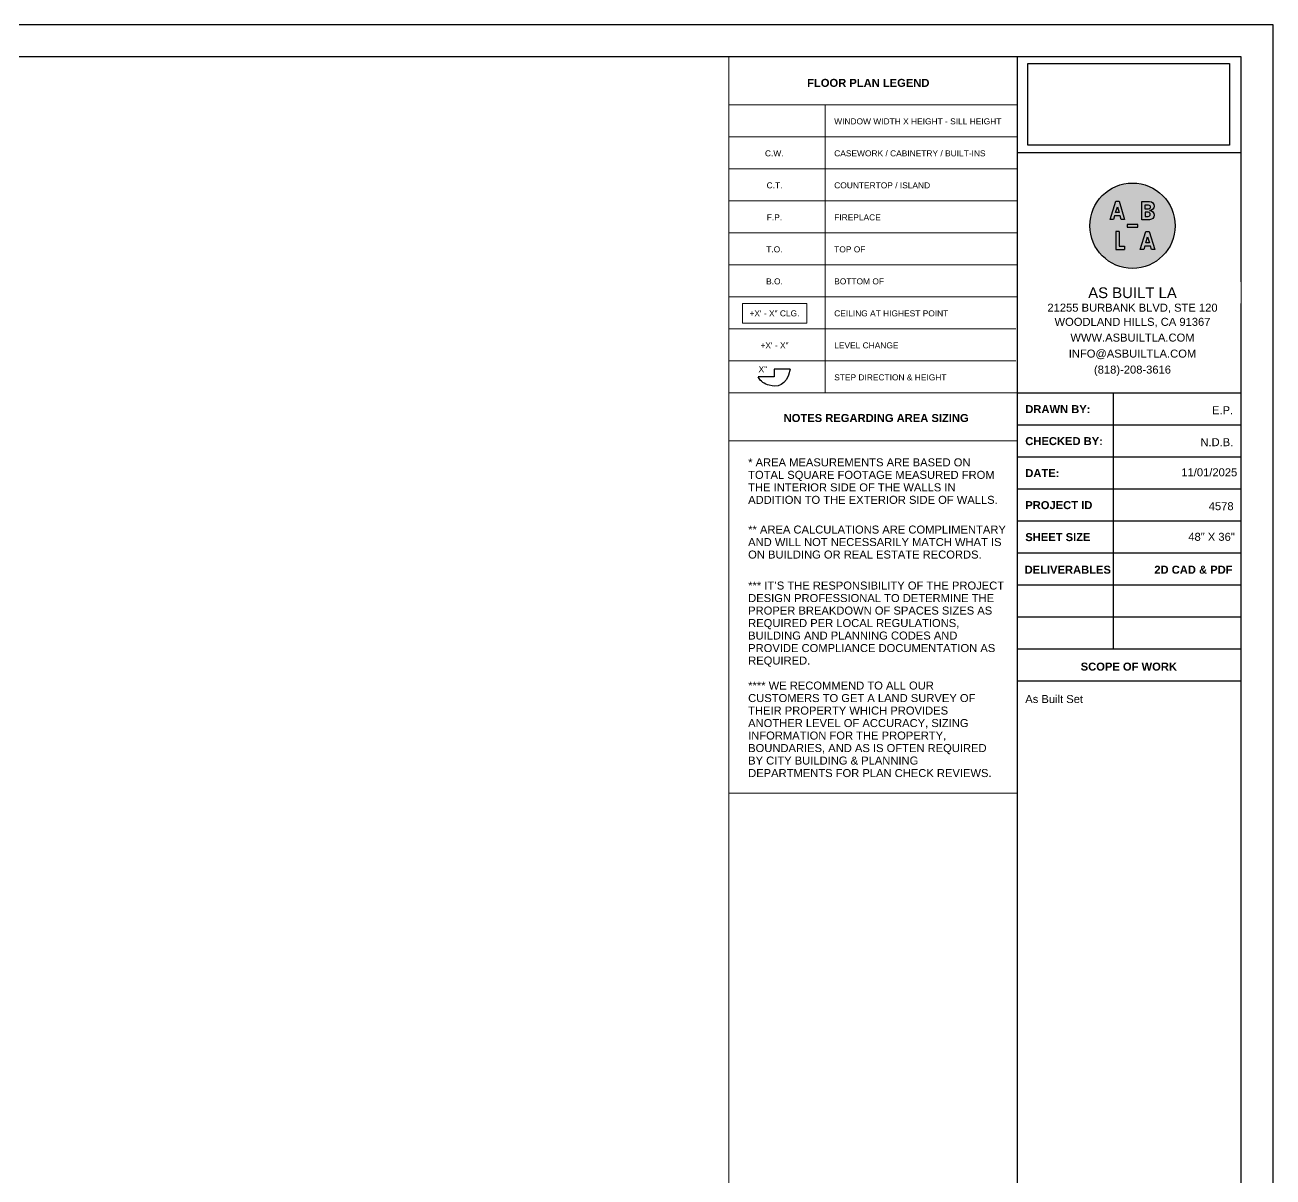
# Model space of a CAD drawing. Header units: inches. Extents: x -2078 to 106214, y -964 to 6385.
# Drawn here: x 41342 to 42590, y 4081 to 5233 of the extents above; entities that cross this region are included whole.
import ezdxf

# ---------------------------------------------------------------- set-up
doc = ezdxf.new("R2010")
doc.units = ezdxf.units.IN
doc.header["$MEASUREMENT"] = 0
doc.set_wipeout_variables(frame=1)
for name, color, linetype, lineweight in [('A-ANNO', 2, 'Continuous', 5), ('A-DETAIL-2', 20, 'Continuous', 25), ('A-DETAIL-3', 40, 'Continuous', 15)]:
    doc.layers.add(name, color=color, linetype=linetype, lineweight=lineweight)
doc.layers.add('A-HATCH', color=9, linetype='Continuous')
doc.layers.add('A-TB', color=7, linetype='Continuous')
doc.styles.add('Arial_3', font='arial.ttf', dxfattribs={"height": 0.125})
doc.styles.add('Arial_5', font='arial.ttf', dxfattribs={"height": 0.09375})
doc.styles.add('Arial_B_2', font='arialbd.ttf', dxfattribs={"height": 0.125})
doc.styles.add('JC', font='arial.ttf', dxfattribs={"height": 0.125})
picture_1 = doc.add_image_def('image1.png', size_in_pixel=(151, 61))

# ---------------------------------------------------------------- blocks, each defined once
blk = doc.blocks.new('JC_TB_48x36 - JC_TB_4836-1441736-Floor Plans')
at = {"layer": 'A-TB'}
for p, q in [((47.997, 24.012), (-0.003, 24.012)), ((47.997, -11.988), (47.997, 24.012)), ((47.497, 23.512), (0.747, 23.512)), ((43.997, 23.512), (43.997, -11.488)), ((47.497, 18.262), (43.997, 18.262)), ((47.497, 17.762), (43.997, 17.762)), ((47.497, 17.262), (43.997, 17.262)), ((47.497, 16.762), (43.997, 16.762)), ((47.497, 16.262), (43.997, 16.262)), ((47.497, 15.762), (43.997, 15.762)), ((47.497, 15.262), (43.997, 15.262)), ((47.497, 14.762), (43.997, 14.762)), ((47.497, 14.262), (43.997, 14.262)), ((47.497, 13.762), (43.997, 13.762))]:
    blk.add_line(p, q, dxfattribs=at)
at = {"layer": 'A-TB', "char_height": 0.125, "attachment_point": 1, "bg_fill": 3, "box_fill_scale": 1.25, "bg_fill_color": 256, "bg_fill_true_color": 13158600, "bg_fill_transparency": 0}
for s, insert, width, style in [('DRAWN BY:', (44.126, 18.073), 1.22463, 'Arial_B_2'), ('CHECKED BY:', (44.126, 17.573), 1.4645, 'Arial_B_2'), ('DATE:', (44.126, 17.073), 0.63441, 'Arial_B_2'), ('PROJECT ID', (44.126, 16.573), 1.26566, 'Arial_B_2'), ('SHEET SIZE', (44.126, 16.073), 1.23725, 'Arial_B_2'), ('48" X 36"', (46.673, 16.078), 0.87428, 'Arial_3'), ('SCOPE OF WORK', (44.992, 14.05), 1.82747, 'Arial_B_2')]:
    blk.add_mtext(s, dxfattribs=dict(at, insert=insert, width=width, style=style))
at = {"layer": 'A-TB'}
for p, q in [((47.497, -11.488), (47.497, 23.512)), ((45.497, 18.262), (45.497, 14.262))]:
    blk.add_line(p, q, dxfattribs=at)
blk = doc.blocks.new('Logo - ABLA - CAD Format')
at = {"layer": 'A-HATCH', "true_color": 0xc9ee63}
h = blk.add_hatch(color=71, dxfattribs=at)
h.dxf.hatch_style = 1
h.paths.add_polyline_path([(-0.707, 0.887), (-0.79, 0.617), (-0.624, 0.617)], flags=0)
h.paths.add_polyline_path([(0.595, 0.782), (0.736, 0.782, 1), (0.736, 0.977), (0.595, 0.977)], flags=0)
h.paths.add_polyline_path([(0.595, 0.438), (0.736, 0.438, 1), (0.736, 0.632), (0.595, 0.632)], flags=0)
h.paths.add_polyline_path([(0.624, -0.797), (0.79, -0.797), (0.707, -0.527)], flags=0)
h.paths.add_polyline_path([(-2, 0, 1), (2, 0, 1)])
h.paths.add_polyline_path([(0.803, 0.283), (0.44, 0.283), (0.44, 1.132), (0.803, 1.132, -1), (0.803, 0.707, -1)], flags=16)
h.paths.add_polyline_path([(0.736, 0.438), (0.595, 0.438), (0.595, 0.632), (0.736, 0.632, -1)], flags=0)
h.paths.add_polyline_path([(0.787, -0.267), (1.048, -1.116), (0.888, -1.116), (0.839, -0.957), (0.575, -0.957), (0.526, -1.116), (0.367, -1.116), (0.627, -0.267)], flags=16)
h.paths.add_polyline_path([(0.736, 0.782), (0.595, 0.782), (0.595, 0.977), (0.736, 0.977, -1)], flags=0)
h.paths.add_polyline_path([(0.707, -0.527), (0.79, -0.797), (0.624, -0.797)], flags=0)
h.paths.add_polyline_path([(0.25, 0.062), (0.25, -0.062), (-0.25, -0.062), (-0.25, 0.062)], flags=16)
h.paths.add_polyline_path([(-0.367, 0.298), (-0.526, 0.298), (-0.575, 0.458), (-0.839, 0.458), (-0.888, 0.298), (-1.048, 0.298), (-0.787, 1.147), (-0.627, 1.147)], flags=16)
h.paths.add_polyline_path([(-0.627, -0.267), (-0.627, -0.957), (-0.367, -0.957), (-0.367, -1.116), (-0.787, -1.116), (-0.787, -0.267)], flags=16)
h.paths.add_polyline_path([(-0.624, 0.617), (-0.79, 0.617), (-0.707, 0.887)], flags=0)
at = {"layer": 'A-HATCH'}
h = blk.add_hatch(color=250, dxfattribs=at)
h.dxf.hatch_style = 1
h.paths.add_polyline_path([(-0.627, 1.147), (-0.787, 1.147), (-1.048, 0.298), (-0.888, 0.298), (-0.839, 0.458), (-0.575, 0.458), (-0.526, 0.298), (-0.367, 0.298)])
h.paths.add_polyline_path([(-0.624, 0.617), (-0.79, 0.617), (-0.707, 0.887)], flags=16)
h.paths.add_polyline_path([(0.44, 0.283), (0.803, 0.283, 1), (0.803, 0.707, 1), (0.803, 1.132), (0.44, 1.132)])
h.paths.add_polyline_path([(0.595, 0.438), (0.595, 0.632), (0.736, 0.632, -1), (0.736, 0.438)], flags=16)
h.paths.add_polyline_path([(0.595, 0.782), (0.595, 0.977), (0.736, 0.977, -1), (0.736, 0.782)], flags=16)
h.paths.add_polyline_path([(0.367, -1.116), (0.526, -1.116), (0.575, -0.957), (0.839, -0.957), (0.888, -1.116), (1.048, -1.116), (0.787, -0.267), (0.627, -0.267)])
h.paths.add_polyline_path([(0.707, -0.527), (0.79, -0.797), (0.624, -0.797)], flags=16)
h.paths.add_polyline_path([(0.25, -0.062), (0.25, 0.062), (-0.25, 0.062), (-0.25, -0.062)])
h.paths.add_polyline_path([(-0.787, -1.116), (-0.367, -1.116), (-0.367, -0.957), (-0.627, -0.957), (-0.627, -0.267), (-0.787, -0.267)])
at = {"layer": 'A-HATCH', "true_color": 0xc9ee63}
h = blk.add_hatch(color=71, dxfattribs=at)
h.dxf.hatch_style = 1
h.paths.add_polyline_path([(-0.707, 0.887), (-0.79, 0.617), (-0.624, 0.617)])
h.paths.add_polyline_path([(0.736, 0.782, 1), (0.736, 0.977), (0.595, 0.977), (0.595, 0.782)])
h.paths.add_polyline_path([(0.595, 0.632), (0.595, 0.438), (0.736, 0.438, 1), (0.736, 0.632)])
h.paths.add_polyline_path([(0.624, -0.797), (0.79, -0.797), (0.707, -0.527)])
blk.add_circle((0, 0), 2)
at = {"layer": 'A-HATCH', "color": 250}
for points in [[(-0.627, 1.147), (-0.367, 0.298), (-0.526, 0.298), (-0.575, 0.458), (-0.839, 0.458), (-0.888, 0.298), (-1.048, 0.298), (-0.787, 1.147)], [(-0.707, 0.887), (-0.624, 0.617), (-0.79, 0.617)], [(0.25, 0.062), (-0.25, 0.062), (-0.25, -0.062), (0.25, -0.062)], [(0.787, -0.267), (1.048, -1.116), (0.888, -1.116), (0.839, -0.957), (0.575, -0.957), (0.526, -1.116), (0.367, -1.116), (0.627, -0.267)], [(0.707, -0.527), (0.79, -0.797), (0.624, -0.797)]]:
    blk.add_lwpolyline(points, close=True, dxfattribs=at)
for points in [[(0.803, 0.707, -1), (0.803, 0.283), (0.44, 0.283), (0.44, 1.132), (0.803, 1.132, -1)], [(0.595, 0.977), (0.736, 0.977, -1), (0.736, 0.782), (0.595, 0.782)], [(0.595, 0.438), (0.736, 0.438, 1), (0.736, 0.632), (0.595, 0.632)]]:
    blk.add_lwpolyline(points, format="xyb", close=True, dxfattribs=at)
for points in [[(-0.787, -0.267), (-0.787, -1.116), (-0.367, -1.116)], [(-0.627, -0.267), (-0.787, -0.267)], [(-0.627, -0.267), (-0.627, -0.957), (-0.367, -0.957)], [(-0.367, -0.957), (-0.367, -1.116)]]:
    blk.add_lwpolyline(points, dxfattribs=at)
blk = doc.blocks.new('TB-INFO-ABLA')
blk.add_wipeout([(168, 180), (168, 0), (0, 0), (0, 180)])
blk.add_wipeout([(168, 180), (168, 0), (0, 0), (0, 180)])
at = {"xscale": 16, "yscale": 16, "zscale": 16}
blk.add_blockref('Logo - ABLA - CAD Format', (86.6, 125.44), dxfattribs=at)
at = {"char_height": 6, "width": 168.6195, "attachment_point": 2, "style": 'JC', "bg_fill": 2}
for s, insert in [('21255 BURBANK BLVD, STE 120', (86.6, 66.99)), ('(818)-208-3616', (86.6, 20.54))]:
    blk.add_mtext(s, dxfattribs=dict(at, insert=insert))
for s, insert in [('WOODLAND HILLS, CA 91367', (86.6, 56.36)), ('INFO@ASBUILTLA.COM', (86.6, 32.54))]:
    blk.add_mtext(s, dxfattribs=dict(at, insert=insert))
at = {"insert": (86.6, 44.54), "char_height": 6, "width": 168.6195, "attachment_point": 2, "style": 'JC', "bg_fill": 2}
blk.add_mtext('WWW.ASBUILTLA.COM', dxfattribs=at)
blk.add_lwpolyline([(168, 180), (0, 180), (0, 0), (168, 0)], close=True)
at = {"insert": (86.6, 75.11), "char_height": 8, "width": 154.3467, "attachment_point": 5, "style": 'JC', "bg_fill": 2}
blk.add_mtext('AS BUILT LA ', dxfattribs=at)

msp = doc.modelspace()

# ---------------------------------------------------------------- linework, layer by layer
at = {"layer": 'A-DETAIL-2'}
for p, q in [((42090.992, 4880.724), (42074.992, 4880.724)), ((42106.992, 4888.555), (42090.992, 4888.555)), ((42090.992, 4888.555), (42090.992, 4880.724))]:
    msp.add_line(p, q, dxfattribs=at)
msp.add_open_spline([(42106.992, 4888.555), (42103.497, 4870.574), (42085.793, 4870.574), (42077.552, 4875.974), (42074.992, 4880.724)], degree=3, knots=[0, 0, 0, 0, 0.0199103671, 0.0342127174, 0.0342127174, 0.0342127174, 0.0342127174], dxfattribs=at)
at = {"layer": 'A-DETAIL-3', "lineweight": 9}
for p, q in [((42333.88, 5200.663), (42045.88, 5200.663)), ((42045.88, 5200.663), (42045.88, 4864.663)), ((42045.88, 5200.663), (42045.88, 2960.663)), ((42333.88, 5152.663), (42045.88, 5152.663)), ((42141.88, 5152.663), (42141.88, 4864.663)), ((42333.88, 5120.663), (42045.88, 5120.663)), ((42333.88, 4768.663), (42333.88, 5104.663)), ((42333.88, 5104.663), (42333.88, 5056.663)), ((42333.88, 5088.663), (42045.88, 5088.663)), ((42333.88, 5056.663), (42045.88, 5056.663)), ((42333.88, 5024.663), (42045.88, 5024.663)), ((42333.88, 4992.663), (42045.88, 4992.663)), ((42333.88, 4960.663), (42045.88, 4960.663)), ((42333.88, 4928.663), (42045.88, 4928.663)), ((42333.88, 4896.663), (42045.88, 4896.663)), ((42333.88, 4864.663), (42045.88, 4864.663)), ((42045.88, 4864.663), (42045.88, 4464.663)), ((42333.88, 4864.663), (42045.88, 4864.663)), ((42045.88, 4816.663), (42333.88, 4816.663)), ((42333.88, 4368.663), (42333.88, 4768.663)), ((42045.88, 4464.663), (42333.88, 4464.663))]:
    msp.add_line(p, q, dxfattribs=at)

# ---------------------------------------------------------------- texts
at = {"layer": 'A-ANNO', "lineweight": 50, "char_height": 8, "attachment_point": 1}
for s, insert, width, style in [('FLOOR PLAN LEGEND', (42124.011, 5178.754), 147.46, 'Arial_B_2'), ('NOTES REGARDING AREA SIZING', (42100.529, 4843.628), 221.998, 'Arial_B_2'), ('* AREA MEASUREMENTS ARE BASED ON ', (42065.029, 4799.303), 273.508, 'Arial_3'), ('TOTAL SQUARE FOOTAGE MEASURED FROM ', (42065.029, 4786.803), 302.394, 'Arial_3'), ('THE INTERIOR SIDE OF THE WALLS IN ', (42065.029, 4774.303), 256.136, 'Arial_3'), ('ADDITION TO THE EXTERIOR SIDE OF WALLS.', (42065.029, 4761.803), 303.202, 'Arial_3'), ('** AREA CALCULATIONS ARE COMPLIMENTARY ', (42065.029, 4732.106), 315.928, 'Arial_3'), ('AND WILL NOT NECESSARILY MATCH WHAT IS ', (42065.029, 4719.606), 312.09, 'Arial_3'), ('ON BUILDING OR REAL ESTATE RECORDS.', (42065.029, 4707.106), 283.002, 'Arial_3'), ('*** IT', (42065.029, 4676.108), 31.714, 'Arial_3'), ('’', (42091.196, 4676.108), 3.03, 'Arial_3'), ('S THE RESPONSIBILITY OF THE PROJECT ', (42093.696, 4676.108), 279.972, 'Arial_3'), ('DESIGN PROFESSIONAL TO DETERMINE THE ', (42065.029, 4663.608), 301.99, 'Arial_3'), ('PROPER BREAKDOWN OF SPACES SIZES AS ', (42065.029, 4651.108), 300.98, 'Arial_3'), ('REQUIRED PER LOCAL REGULATIONS, ', (42065.029, 4638.608), 259.57, 'Arial_3'), ('BUILDING AND PLANNING CODES AND ', (42065.029, 4626.108), 257.146, 'Arial_3'), ('PROVIDE COMPLIANCE DOCUMENTATION AS ', (42065.029, 4613.608), 303, 'Arial_3'), ('REQUIRED.', (42065.029, 4601.108), 75.144, 'Arial_3'), ('**** WE RECOMMEND TO ALL OUR ', (42065.029, 4576.111), 228.866, 'Arial_3'), ('CUSTOMERS TO GET A LAND SURVEY OF ', (42065.029, 4563.611), 279.366, 'Arial_3'), ('THEIR PROPERTY WHICH PROVIDES ', (42065.029, 4551.111), 246.844, 'Arial_3'), ('ANOTHER LEVEL OF ACCURACY, SIZING ', (42065.029, 4538.611), 271.084, 'Arial_3'), ('INFORMATION FOR THE PROPERTY, ', (42065.029, 4526.111), 243.814, 'Arial_3'), ('BOUNDARIES, AND AS IS OFTEN REQUIRED ', (42065.029, 4513.611), 293.102, 'Arial_3'), ('BY CITY BUILDING & PLANNING ', (42065.029, 4501.111), 210.282, 'Arial_3'), ('DEPARTMENTS FOR PLAN CHECK REVIEWS.', (42065.029, 4488.611), 295.728, 'Arial_3')]:
    msp.add_mtext(s, dxfattribs=dict(at, insert=insert, width=width, style=style))
at = {"layer": 'A-ANNO', "char_height": 6, "attachment_point": 1, "style": 'Arial_5'}
for s, insert, width in [('WINDOW WIDTH X HEIGHT - SILL HEIGHT', (42151.088, 5139.28), 205.232), ('C.W.', (42081.829, 5107.28), 23.23), ('CASEWORK / CABINETRY / BUILT-INS', (42151.088, 5107.28), 185.436), ('C.T.', (42083.495, 5075.28), 19.392), ('COUNTERTOP / ISLAND', (42151.088, 5075.28), 117.766), ('F.P.', (42083.662, 5043.28), 18.786), ('FIREPLACE', (42151.088, 5043.28), 56.964), ('T.O.', (42083.162, 5011.28), 19.998), ('TOP OF', (42151.088, 5011.28), 38.38), ('B.O.', (42082.995, 4979.28), 20.604), ('BOTTOM OF ', (42151.088, 4979.28), 64.236), ('+X\' - X" CLG.', (42066.335, 4947.28), 61.004), ('CEILING AT HIGHEST POINT', (42151.088, 4947.28), 139.38), ('+X\' - X"', (42077.329, 4915.28), 34.138), ('LEVEL CHANGE', (42151.088, 4915.28), 78.982), ('X"', (42075.413, 4891.438), 10.302), ('STEP DIRECTION & HEIGHT', (42151.088, 4883.28), 137.36)]:
    msp.add_mtext(s, dxfattribs=dict(at, insert=insert, width=width))
at = {"layer": 'A-TB', "char_height": 8, "attachment_point": 1, "style": 'Arial_3', "bg_fill": 3, "box_fill_scale": 1.25, "bg_fill_color": 256, "bg_fill_true_color": 13158600, "bg_fill_transparency": 0}
for s, insert, width in [('E.P.', (42528.899, 4851.482), 25.856), ('N.D.B.', (42517.233, 4819.482), 39.996), ('4578', (42525.573, 4755.482), 29.896), ('As Built Set', (42342.12, 4562.649), 70.498)]:
    msp.add_mtext(s, dxfattribs=dict(at, insert=insert, width=width))

# ---------------------------------------------------------------- next in the draw order: block references
at = {"layer": 'A-TB', "xscale": 64, "yscale": 64, "zscale": 64}
msp.add_blockref('JC_TB_48x36 - JC_TB_4836-1441736-Floor Plans', (39518.08, 3695.863), dxfattribs=at)

# ---------------------------------------------------------------- next in the draw order: linework, layer by layer
at = {"layer": 'A-ANNO', "color": 250, "flags": 128}
msp.add_lwpolyline([(42059.382, 4954.233), (42123.68, 4954.233), (42123.68, 4934.317), (42059.382, 4934.317)], close=True, dxfattribs=at)

# ---------------------------------------------------------------- next in the draw order: block references
at = {"xscale": 1.333333333333323, "yscale": 1.333333333333323, "zscale": 1.333333333333323}
msp.add_blockref('TB-INFO-ABLA', (42333.88, 4864.663), dxfattribs=at)

# ---------------------------------------------------------------- next in the draw order: texts
at = {"layer": 'A-ANNO', "lineweight": 50, "char_height": 8, "width": 93.93, "attachment_point": 1, "style": 'Arial_B_2'}
for s, insert in [('DELIVERABLES', (42341.482, 4691.974)), ('2D CAD & PDF', (42471.17, 4691.974))]:
    msp.add_mtext(s, dxfattribs=dict(at, insert=insert))
at = {"layer": 'A-TB', "insert": (42498.179, 4789.351), "char_height": 8, "width": 52.52, "attachment_point": 1, "style": 'Arial_3', "bg_fill": 2}
msp.add_mtext('11/01/2025', dxfattribs=at)

# ---------------------------------------------------------------- next in the draw order: pictures from other files: only their frames are drawn
at = {"color": 7, "true_color": 0xffffff}
image = msp.add_image(picture_1, insert=(42344.857, 5112.556), size_in_units=(201.555, 81.423), dxfattribs=at)
image.dxf.flags = 15

doc.saveas('drawing.dxf')
